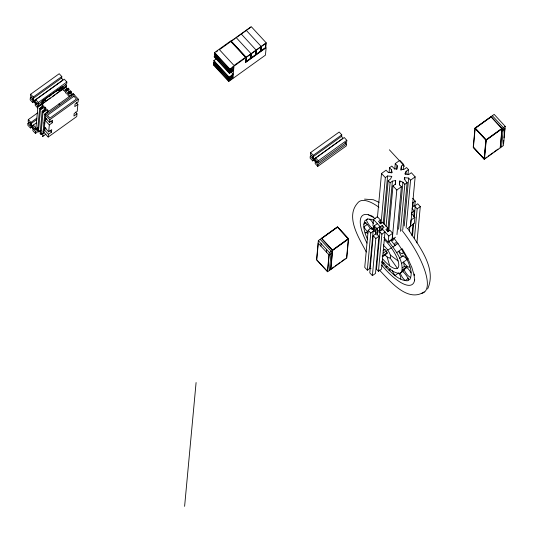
<?xml version="1.0" encoding="UTF-8"?>
<svg xmlns="http://www.w3.org/2000/svg" width="533" height="533" viewBox="0 0 533 533"><rect width="100%" height="100%" fill="white"/><g stroke="black" fill="none" stroke-linecap="round" stroke-linejoin="round"><path stroke-width="0.8" d="M29.295 122.323L27.963 123.276L27.789 125.168L30.388 127.987L32.38 126.554M37.596 112.929L28.309 119.599L28.129 121.491L30.081 123.603L31.22 125.821L29.915 125.388L27.963 123.276M31.647 96.946L30.321 97.899L30.141 99.791L32.746 102.603L34.072 101.65M30.661 94.221L33.259 97.033L33.126 98.458L34.272 100.67L62.814 80.177L61.675 77.965L61.808 76.545L59.203 73.727L30.661 94.221L30.481 96.113L32.433 98.225L33.572 100.444L32.266 100.011L30.321 97.899M30.388 127.987L30.521 126.561L31.827 126.994L32.966 129.213L32.839 130.632L35.438 133.45L38.756 131.065M35.951 127.873L33.352 125.062L33.219 126.481L31.913 126.048L30.774 123.836L30.907 122.41L28.309 119.599M32.746 102.603L32.873 101.183L34.179 101.616L35.325 103.835L35.191 105.254L37.79 108.072M62.694 86.759L66.678 83.901L66.852 82.009L64.253 79.19L35.711 99.684L35.578 101.103L34.272 100.67M35.438 133.45L35.611 131.551L33.666 129.439L32.52 127.227L33.826 127.66L35.778 129.772L38.436 127.867M35.778 129.772L37.97 106.174L36.017 104.062L34.878 101.85L36.184 102.283L38.129 104.395L42.114 101.537M38.129 104.395L38.309 102.496L35.711 99.684M50.269 97.959L37.903 106.833L42.407 104.361L43.26 105.281L39.609 108.672L37.537 130.951L38.822 130.252M40.961 130.465L38.389 131.871L40.455 109.591L44.106 106.207L39.609 108.672M42.274 100.81L42.154 104.088L62.541 89.451L62.834 86.359L42.274 100.81L42.154 104.088M42.18 106.84L42.407 104.361M40.455 109.591L44.959 107.126L45.811 108.046L42.154 111.43L40.088 133.716L41.374 133.01M43.513 133.223L40.941 134.636L43.006 112.35L46.657 108.965L42.154 111.43M44.732 109.598L44.959 107.126M45.958 134.089L42.64 136.475L44.705 114.189L48.356 110.804L47.51 109.885L43.006 112.35M43.946 132.444L45.552 115.108L74.1 94.621M47.277 112.356L47.51 109.885M75.4 112.103L76.992 113.822L76.739 116.547L48.197 137.041L48.45 134.316L44.199 129.719L46.031 128.4M48.45 134.316L51.508 132.124L51.734 129.646L48.676 131.844L49.322 124.909L45.072 120.311L46.904 118.992M49.322 124.909L52.381 122.71L52.607 120.238L49.549 122.43L49.802 119.712L44.705 114.189L73.248 93.695L78.351 99.218L78.098 101.943L75.04 104.135L74.807 106.613L77.865 104.415L76.272 102.689M66.145 89.644L66.512 85.686L65.539 84.627M67.997 89.83L68.151 88.178L63.647 90.65L62.801 89.724L66.452 86.339L56.005 93.841M68.697 92.402L69.004 89.098L64.5 91.569L68.151 88.178M70.469 93.415L70.702 90.936L66.199 93.408L65.346 92.489L69.004 89.098M71.242 95.16L71.549 91.856L67.045 94.328L70.702 90.936M77.865 104.415L77.225 111.35L74.167 113.542L73.934 116.021L76.992 113.822M245.8 59.743L245.746 62.341L266.134 47.703L265.447 55.132L228.744 81.482L213.447 64.919L213.506 64.306L214.672 63.467M228.744 81.482L228.804 80.863L232.881 77.931L232.994 76.692L228.917 79.624L213.62 63.067L213.68 62.448L214.846 61.608M216.178 58.916L213.853 60.589L213.793 61.208L229.09 77.765L233.168 74.84L233.054 76.072L228.977 79.004L228.917 79.624M215.592 53.567L214.426 54.399L214.366 55.019L229.663 71.575L233.74 68.65L233.627 69.883L229.55 72.814L229.49 73.434L233.567 70.503L233.227 74.22L229.143 77.145L229.09 77.765M245.746 62.341L246.206 57.391L230.909 40.834L214.599 52.54L214.539 53.16L229.836 69.716L233.914 66.792L233.8 68.031L229.723 70.956L229.663 71.575M184.611 506.35L196.091 382.554M229.836 69.716L229.896 69.097L214.599 52.54M250.623 58.537L251.07 53.706L236.112 37.517M255.667 54.912L256.113 50.082L241.163 33.892M260.717 51.288L261.163 46.464L246.206 30.274M266.207 42.84L246.026 57.331L231.069 41.141L251.25 26.65L266.207 42.84L265.76 47.664L245.573 62.154M311.618 155.256L310.293 156.209L310.113 158.108L312.718 160.919L314.71 159.494M310.632 152.538L313.231 155.35L313.098 156.769L314.243 158.987L342.786 138.493L341.646 136.281L341.78 134.856L339.175 132.044L310.632 152.538L310.459 154.43L312.405 156.542L313.544 158.754L312.238 158.321L310.293 156.209M312.718 160.919L312.844 159.5L314.15 159.933L315.296 162.152L315.163 163.571L317.761 166.383L346.31 145.895L346.483 143.997L345.024 142.418M317.761 166.383L317.941 164.49L315.989 162.378L314.85 160.167L316.156 160.6L318.101 162.705L346.65 142.218L346.823 140.319L344.225 137.507L315.683 158.001L315.549 159.42L314.243 158.987M318.101 162.705L318.281 160.813L315.683 158.001M318.341 240.603L316.562 259.791L327.608 271.75L346.776 257.992L348.555 238.804L337.509 226.845L318.341 240.603L329.394 252.562L327.608 271.75M318.274 243.388L316.749 259.851L327.455 271.444L328.981 254.981M320.879 246.073L321.106 243.594M326.403 252.049L326.629 249.571M329.447 270.431L331.226 251.243L320.18 239.29M330.673 269.558L332.452 250.37L321.406 238.411M330.886 269.285L332.645 250.343L348.342 239.077L346.583 258.012M377.357 223.647L374.239 225.885L376.191 227.997L375.945 230.376L373.253 230.103L371.301 227.997L368.183 230.236L364.739 267.373L367.337 270.184L369.675 268.505L371.021 268.645M367.337 270.184L370.781 233.048L368.183 230.236M380.116 223.913L380.475 220.042L377.371 216.684L373.493 219.463L372.92 225.652L374.612 227.484M369.675 268.505L373.12 231.369L375.812 231.642L375.585 234.114M375.812 231.642L375.572 234.02L373.233 235.699L369.782 272.836L372.387 275.648L375.505 273.409L378.95 236.272L376.998 234.16L377.244 231.782L379.936 232.055L381.888 234.167L378.443 271.304L381.561 269.065L385.006 231.928L381.888 234.167M373.78 230.836L374.239 225.885M375.958 230.476L376.191 227.997M377.451 217.224L381.508 173.485L386.092 170.194L388.004 172.259L392.208 172.685L391.449 169.787L389.536 167.722L391.828 166.076L393.74 168.142L396.799 169.387L397.178 165.676L395.266 163.604L399.857 160.313L403.681 164.45L403.221 169.401M372.387 275.648L375.832 238.511L373.233 235.699M376.938 235.086L377.244 231.782M377.311 231.442L377.617 228.144L379.956 226.458L379.496 231.415M379.836 231.435L380.262 226.791L373.493 219.463M379.936 232.055L376.491 269.192L378.443 271.304M381.042 223.84L385.332 177.622L381.508 173.485M381.775 230.043L382.201 225.406L380.262 226.791M381.954 230.323L382.101 228.777L384.033 227.391L382.201 225.406M383.18 223.847L387.624 175.977L391.828 176.396L390.489 179.081L388.197 180.727L384.14 224.466M389.077 172.672L389.536 167.722M386.052 226.538L390.109 182.799L388.197 180.727M391.142 173.092L391.449 169.787M387.524 231.935L387.884 228.064L382.381 222.114L380.449 223.507L378.537 221.435L380.475 220.042M395.273 184.665L395.653 180.54L392.401 181.153L387.811 230.669L389.436 230.363M388.77 231.295L392.981 185.904L395.273 184.251L395.653 180.54M394.733 169.381L395.266 163.604M387.884 228.064L385.945 229.456L387.857 231.529L389.796 230.136L392.668 233.241L392.088 239.43L388.217 242.209L388.79 236.019L382.101 228.777M396.872 168.974L397.178 165.676M392.981 185.904L396.805 190.041L392.208 239.557L395.486 237.205M399.477 185.091L399.857 180.96L402.921 182.206L404.833 184.278L400.47 231.322M401.003 170.22L401.389 166.096L403.681 164.45M396.952 234.613L401.389 186.75L399.477 184.678L399.857 180.96M398.557 229.25L402.921 182.206M404.294 179.321L404.447 177.669L408.651 178.089L410.563 180.161L406.126 228.031M405.86 174.571L406.166 171.273L408.458 169.621L406.546 167.555L404.254 169.201L401.003 169.814L401.389 166.096M402.761 229.67L407.125 182.632L405.213 180.56L404.447 177.669M407.998 174.577L408.458 169.621M404.214 225.959L408.651 178.089M409.417 231.349L409.877 226.392M406.166 171.273L404.827 173.951L409.038 174.378L411.329 172.725L415.154 176.869L410.557 226.385L407.285 228.737M412.289 208.936L412.515 206.458L415.207 206.731L417.159 208.843L414.408 238.551M412.662 205.292L412.895 202.82L415.234 201.141L412.629 198.323M411.929 235.706L413.002 224.153M413.688 216.724L414.228 210.948L412.275 208.836L412.515 206.458M414.847 205.265L415.234 201.141M412.529 235.619L413.681 223.24M414.214 217.457L415.207 206.731M414.887 217.284L414.314 223.474L410.443 226.259L411.016 220.069L414.887 217.284L411.543 213.666M416.913 242.915L420.277 206.604L417.679 203.786L415.34 205.465L412.649 205.198L412.895 202.82M474.996 128.147L473.217 147.335L484.264 159.294L503.432 145.536L505.211 126.348L494.164 114.388L474.996 128.147L486.043 140.106L484.264 159.294M484.477 159.027L486.236 140.086L501.939 128.813L500.181 147.754M500.374 147.728L502.153 128.54L491.106 116.587M501.593 146.855L503.379 127.667L492.325 115.708M503.425 143.584L503.732 140.286M503.958 137.82L504.345 133.703M504.491 132.057L504.798 128.766M377.617 228.144L377.371 230.523L380.069 230.789L382.408 229.11M367.557 239.477C365.092 233.654 362.14 226.745 364.965 220.575L367.723 218.97L371.834 219.469L373.78 220.435M393.161 238.438L388.79 241.576C395.14 250.244 404.354 260.937 401.582 272.336L399.617 273.482C392.141 272.869 386.851 266.367 382.134 261.15M427.599 288.979C437.273 268.066 418.445 245.606 408.005 228.943M58.877 90.244L59.183 89.811M60.989 88.645L61.375 88.205M45.132 127.647L44.992 128.167L45.505 127.973M46.131 118.093L45.811 118.712L46.378 118.566M71.549 91.856L67.898 95.247L68.75 96.167L73.248 93.695M38.389 131.871L39.609 130.745M40.941 134.636L42.154 133.503M42.64 136.475L43.853 135.342M33.259 97.033L61.808 76.545M33.126 98.458L61.675 77.965M32.266 100.011L33.599 99.058M36.017 104.062L37.343 103.109M38.309 102.496L66.852 82.009M42.44 100.99L62.834 86.359M43.446 100.577L44.772 99.624M49.416 96.293L51.408 94.861M56.718 91.05L58.05 90.097M37.97 106.174L43.28 102.363M61.202 89.497L66.512 85.686M54.726 94.754L52.347 96.773M30.907 122.41L36.884 118.126M30.774 123.836L36.75 119.545M29.915 125.388L31.24 124.436M31.913 126.048L36.67 122.677M33.666 129.439L34.991 128.486M37.59 127.86L35.838 129.113L38.409 127.707M49.802 119.712L78.351 99.218M35.611 131.551L38.269 129.646M216.285 51.908L217.451 51.068M232.055 40.661L235.08 38.489M236.499 37.47L240.729 34.438M241.542 33.852L245.773 30.814M246.592 30.228L250.823 27.19M213.62 63.067L214.786 62.228M213.447 64.919L214.786 63.967M229.896 69.097L246.206 57.391M313.231 155.35L341.78 134.856M313.098 156.769L341.646 136.281M312.238 158.321L313.571 157.368M315.989 162.378L317.315 161.426M318.281 160.813L346.823 140.319M317.941 164.49L346.483 143.997M385.332 177.622L387.624 175.977M390.109 182.799L392.401 181.153M321.592 238.384L337.296 227.118M490.893 116.854L475.189 128.127L473.397 147.394L484.104 158.987L485.863 140.046L475.156 128.453M396.805 190.041L401.389 186.75M404.833 184.278L407.125 182.632M410.563 180.161L415.154 176.869M367.504 218.936L366.338 219.776A7.415 2.432 54.3 0 0 372.367 228.357L371.388 228.93M363.739 224.18L366.071 222.508M367.43 224.346L363.939 226.858A6.509 2.132 54.3 0 0 368.043 232.195M329.394 252.562L348.555 238.804M486.043 140.106L505.211 126.348M332.219 252.842L329.161 255.041L318.114 243.081M501.926 131.018L504.984 128.826M366.291 232.068L365.125 232.908A6.509 2.132 54.3 0 1 367.77 233.481M371.348 229.09L374.699 226.685M374.313 228.324L372.78 229.423L374.259 229.603M370.781 233.048L373.12 231.369M330.707 269.225L333.978 266.88M335.284 265.94L339.861 262.649M341.173 261.71L345.098 258.891M486.915 157.088L484.297 158.961L479.227 153.471M488.221 156.149L492.805 152.858M494.111 151.918L498.035 149.1M375.832 238.511L378.95 236.272M411.729 212.74L414.228 210.948M417.159 208.843L420.277 206.604M388.79 236.019L392.668 233.241M383.087 250.836L384.919 249.517M383.16 253.122L386.218 250.923A2.658 0.873 54.3 0 0 383.767 249.704M392.954 246.992L397.911 243.434M382.188 256.106L387.078 252.589M382.707 256.613L386.991 253.541M396.619 252.715L401.569 249.164M384.013 262.749L382.847 263.588A6.509 2.132 54.3 0 1 381.914 261.27M381.835 262.383L385.899 267.213L387.065 266.373M399.53 258.365L403.314 255.647M390.749 268.992L389.003 270.244A6.509 2.132 54.3 0 0 390.489 269.012M401.469 263.522L407.585 259.125M402.322 267.846L404.36 266.38L403.508 262.056A6.509 2.132 54.3 0 0 409.884 266.893M402.462 269.758L406.832 266.627M398.544 273.009L395.053 275.514A6.509 2.132 54.3 0 1 392.361 270.644M402.022 271.05L406.972 267.493M400.603 272.909L403.621 270.877L404.061 269.585A6.509 2.132 54.3 0 0 410.657 277.426M408.731 278.073L405.233 280.585A6.509 2.132 54.3 0 1 400.176 272.356M61.535 88.078L62.095 87.932L61.042 89.024M59.496 89.544L60.056 89.397L58.91 90.483M387.738 250.044L391.375 247.918M424.195 291.871C407.485 303.117 389.376 280.318 379.349 269.991M364.492 199.122L373.386 199.742L379.076 202.36M368.236 214.792L373.64 217.477M373.273 217.297L375.219 218.77M390.309 255.041L398.084 260.95M387.045 230.569L388.077 231.582M385.899 267.213C391.935 272.949 398.351 280.418 407.285 280.831L410.044 279.225C413.415 271.377 408.465 263.016 405.446 255.853C401.995 249.624 398.264 243.501 393.68 238.024M473.59 147.374L478.101 152.251M389.363 149.786L404.66 166.343M232.708 66.845L233.8 68.031M231.042 71.855L233.227 74.22M383.753 237.385L388.217 242.209M214.426 54.399L229.723 70.956M231.962 74.893L233.054 76.072M229.55 72.814L214.253 56.258L214.193 56.878L229.49 73.434M231.788 76.752L232.881 77.931M213.853 60.589L229.143 77.145M213.68 62.448L228.977 79.004M213.506 64.306L228.804 80.863M337.669 227.151L348.375 238.744M58.976 103.942L59.829 104.861M50.788 120.991L52.381 122.71M45.305 117.833L49.549 122.43M43.899 122.857L44.752 123.776M49.915 130.398L51.508 132.124M44.432 127.24L48.676 131.844M43.1 131.524L48.197 137.041M390.043 257.885L397.405 268.359M402.129 248.651L407.965 258.752L407.685 258.199L411.849 267.486L414.254 275.648M366.284 252.002C359.489 238.671 344.891 217.024 357.73 202.926A55.798 18.302 54.3 0 1 378.883 207.23M383.394 244.341L383.833 245.82A7.968 2.612 54.3 0 1 390.562 256.353A7.968 2.612 54.3 0 1 384.46 254.328M387.098 256.906L389.723 265.814M414.081 274.442L414.547 280.731M401.669 229.97A55.798 18.302 54.3 0 1 421.283 293.43M414.701 279.339A42.513 13.945 54.3 0 1 381.635 265.094M366.977 243.095A42.513 13.945 54.3 0 1 368.703 214.819M369.576 215.085A42.513 13.945 54.3 0 1 373.16 216.658M414.401 274.062A42.513 13.945 54.3 0 1 414.634 275.714M403.101 251.796A6.509 2.132 54.3 0 1 398.657 251.256L401.569 256.899A6.509 2.132 54.3 0 1 407.165 259.684M404.36 266.38A6.509 2.132 54.3 0 1 411.07 272.949M397.984 243.794A7.415 2.432 54.3 0 0 394.993 245.526L390.836 240.117A6.509 2.132 54.3 0 0 393.094 238.531M369.775 219.223A6.509 2.132 54.3 0 1 373.426 223.727M364.352 222.374A6.509 2.132 54.3 0 1 370.222 228.61M402.642 271.444A7.415 2.432 54.3 0 1 408.671 280.025M398.724 273.083A6.509 2.132 54.3 0 1 400.583 279.039M384.613 239.883A20.774 6.816 54.3 0 1 398.757 265.747A20.774 6.816 54.3 0 1 382.847 259.091M386.218 250.923A2.658 0.873 54.3 0 1 386.412 253.468M246.406 57.284L246.006 61.615L250.237 58.583L250.637 54.246L246.406 57.284M251.456 53.66L251.05 57.997L255.28 54.959L255.687 50.622L251.456 53.66M256.5 50.042L256.1 54.373L260.331 51.335L260.73 47.004L256.5 50.042M261.55 46.418L261.143 50.748L265.374 47.71L265.78 43.38L261.55 46.418M42.567 101.95C43.673 102.589 44.046 99.784 42.567 101.95M42.733 102.136C43.839 102.776 44.179 100.004 42.733 102.136M44.605 100.49C45.711 101.13 46.085 98.319 44.605 100.49M44.772 100.67C45.878 101.31 46.258 98.505 44.772 100.67M59.05 90.43C60.156 91.063 60.529 88.258 59.05 90.43M61.088 88.964C62.194 89.604 62.568 86.792 61.088 88.964M73.927 96.266L47.424 115.301L49.975 118.059L76.479 99.031L73.927 96.266M230.842 41.494L219.423 49.689L234.04 65.512L245.46 57.317L230.842 41.494M337.476 227.178L321.779 238.444L332.485 250.037L348.182 238.764L337.476 227.178M491.073 116.914L475.369 128.186L486.076 139.773L501.78 128.506L491.073 116.914"/></g></svg>
